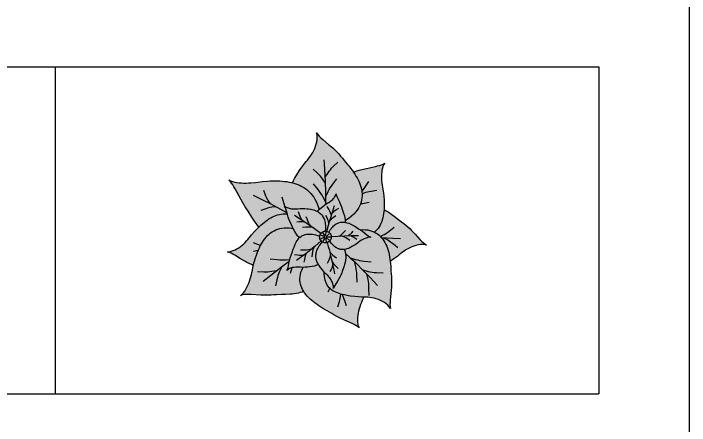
# Model space of a CAD drawing. Header units: millimetres. Extents: x 488786 to 747986, y 25193 to 95000.
# Drawn here: x 581671 to 585400, y 83624 to 85896 of the extents above; entities that cross this region are included whole.
import ezdxf

# ---------------------------------------------------------------- set-up
doc = ezdxf.new("R2010")
doc.units = ezdxf.units.MM
for name, color, linetype in [('10. ETC', 251, 'Continuous'), ('25. 255', 255, 'Continuous'), ('6. FUR1', 181, 'Continuous'), ('8. FUR-L', 74, 'Continuous')]:
    doc.layers.add(name, color=color, linetype=linetype)
doc.layers.add('7. FUR2', color=241, linetype='Continuous', lineweight=5)

# ---------------------------------------------------------------- blocks, each defined once
blk = doc.blocks.new('YUHIHA_Accessory_Plant_LeafBranch_B_Plan')
at = {"layer": '25. 255'}
blk.add_hatch(color=256, dxfattribs=at).paths.add_polyline_path([(-185, -372.5), (-185, -372.5), (-195.4, -375.4), (-195.4, -375.4), (-206.1, -377.8), (-206.2, -377.8), (-217.2, -379.9), (-217.2, -379.9), (-228.5, -381.7), (-228.5, -381.7), (-240.2, -383.1), (-240.2, -383.1), (-252, -384.2), (-252.1, -384.2), (-264.2, -385.1), (-264.2, -385.1), (-276.5, -385.8), (-276.5, -385.8), (-289.1, -386.3), (-289.1, -386.3), (-301.8, -386.7), (-314.7, -386.9), (-327.7, -387.1), (-327.7, -387.1), (-342.2, -388.1), (-342.3, -388.1), (-356.8, -388.9), (-356.8, -388.9), (-371.2, -389.2), (-371.2, -389.2), (-385.5, -389.3), (-385.5, -389.3), (-399.7, -389.1), (-399.7, -389.1), (-413.7, -388.6), (-413.7, -388.6), (-427.4, -388.1), (-441, -387.5), (-454.3, -386.9), (-454.3, -386.9), (-467.2, -386.3), (-467.2, -386.3), (-479.8, -386), (-479.8, -386), (-492, -386), (-492.1, -386), (-503.8, -386.5), (-503.9, -386.5), (-515, -387.8), (-515.1, -387.9), (-525.5, -390.6), (-525.5, -390.6), (-525.5, -390.6), (-516.9, -384.2), (-516.9, -384.2), (-516.8, -384.1), (-509.2, -376.1), (-509.1, -376), (-502.2, -366.9), (-502.2, -366.8), (-495.8, -356.9), (-495.8, -356.8), (-490, -346.3), (-490, -346.2), (-484.8, -335.2), (-484.7, -335.1), (-480, -323.7), (-480, -323.7), (-475.7, -312), (-475.6, -312), (-471.8, -300), (-471.8, -300), (-468.3, -288), (-468.2, -287.9), (-465.1, -275.8), (-465.1, -275.8), (-462.3, -263.6), (-462.3, -263.6), (-459.8, -251.5), (-459.8, -251.5), (-457.5, -239.4), (-457.5, -239.4), (-455.4, -227.4), (-455.4, -227.4), (-454.8, -225.2), (-464.8, -220.8), (-464.8, -220.8), (-477.4, -214.9), (-477.4, -214.9), (-489.7, -208.7), (-489.7, -208.7), (-501.7, -202.3), (-501.7, -202.3), (-513.3, -195.7), (-513.3, -195.7), (-524.6, -189), (-524.6, -189), (-535.6, -182.4), (-546.4, -175.8), (-546.4, -175.8), (-556.9, -169.5), (-556.9, -169.5), (-567.2, -163.5), (-567.2, -163.5), (-577.3, -158.1), (-577.4, -158.1), (-587.5, -153.4), (-587.5, -153.3), (-597.8, -150), (-597.8, -150), (-597.8, -150), (-587.1, -149.7), (-587, -149.7), (-587, -149.7), (-576.2, -147.5), (-576.2, -147.5), (-565.6, -144), (-565.5, -144), (-555.1, -139.5), (-555, -139.5), (-544.9, -134.2), (-544.9, -134.2), (-535, -128.1), (-535, -128.1), (-525.5, -121.5), (-525.5, -121.4), (-516.4, -114.3), (-516.4, -114.3), (-507.8, -106.7), (-507.7, -106.6), (-499.5, -98.7), (-499.5, -98.7), (-491.6, -90.4), (-491.6, -90.4), (-484.2, -81.9), (-484.2, -81.9), (-477.2, -73.3), (-477.2, -73.3), (-470.7, -64.6), (-470.7, -64.5), (-464.5, -55.8), (-464.5, -55.8), (-456.1, -46.5), (-456.1, -46.5), (-447.6, -37.5), (-447.6, -37.5), (-439.1, -28.6), (-439.1, -28.6), (-430.6, -19.9), (-430.6, -19.9), (-424.2, -13.8), (-426.1, -11.4), (-426.1, -11.4), (-433.5, -1.6), (-433.5, -1.6), (-440.8, 8.4), (-440.8, 8.4), (-448, 18.8), (-448, 18.8), (-455.1, 29.4), (-455.1, 29.4), (-462.1, 40.3), (-462.1, 40.3), (-469.2, 51.3), (-476.2, 62.5), (-483.2, 73.8), (-483.3, 73.9), (-491.6, 86), (-491.6, 86), (-499.6, 98.4), (-499.7, 98.4), (-507.4, 110.8), (-507.4, 110.8), (-514.9, 123.2), (-514.9, 123.2), (-522.1, 135.7), (-522.1, 135.7), (-529, 148.1), (-535.8, 160.5), (-542.5, 172.7), (-549, 184.6), (-549, 184.6), (-555.5, 196.4), (-555.5, 196.4), (-561.9, 207.8), (-562, 207.8), (-568.5, 218.7), (-568.5, 218.7), (-575.4, 229.1), (-575.4, 229.2), (-582.6, 238.8), (-582.6, 238.9), (-590.6, 247.3), (-590.6, 247.3), (-590.6, 247.3), (-580.4, 241.8), (-580.4, 241.7), (-569.2, 237.6), (-569.1, 237.6), (-557.3, 234.4), (-557.3, 234.4), (-545.1, 232.1), (-545, 232.1), (-532.5, 230.4), (-532.5, 230.4), (-519.8, 229.4), (-519.7, 229.4), (-506.9, 228.9), (-506.9, 228.9), (-493.9, 228.9), (-493.9, 228.9), (-480.9, 229.3), (-480.9, 229.3), (-467.9, 230.1), (-467.9, 230.1), (-455, 231.2), (-455, 231.2), (-442.1, 232.6), (-442.1, 232.6), (-429.3, 234.2), (-429.3, 234.2), (-416.7, 235.9), (-416.7, 236), (-404.1, 237.9), (-404.1, 237.9), (-390.2, 239.1), (-390.2, 239.1), (-376.3, 240), (-376.3, 240), (-362.5, 240.8), (-362.5, 240.8), (-348.8, 241.2), (-348.8, 241.2), (-335.2, 241.4), (-335.1, 241.4), (-321.6, 241.2), (-321.6, 241.2), (-308.3, 240.7), (-308.3, 240.7), (-295, 239.7), (-295, 239.7), (-282, 238.4), (-282, 238.4), (-269.1, 236.6), (-269.1, 236.6), (-256.5, 234.4), (-256.5, 234.4), (-244.1, 231.7), (-244.1, 231.7), (-238.8, 230.3), (-237.8, 232.6), (-237.8, 232.6), (-232.9, 242.9), (-232.9, 243), (-227.5, 253.4), (-227.5, 253.4), (-221.6, 263.9), (-221.6, 263.9), (-215.3, 274.4), (-215.3, 274.4), (-208.7, 285), (-208.7, 285), (-201.7, 295.6), (-201.7, 295.6), (-194.4, 306.3), (-194.4, 306.3), (-186.9, 317.1), (-186.9, 317.1), (-179.2, 327.9), (-171.3, 338.7), (-171.3, 338.7), (-163.2, 347.1), (-163.2, 347.1), (-155.3, 356), (-155.3, 356), (-147.7, 365.4), (-147.7, 365.5), (-140.4, 375.4), (-140.3, 375.4), (-133.4, 385.9), (-133.4, 385.9), (-127, 396.8), (-126.9, 396.8), (-121, 408.1), (-121, 408.2), (-115.8, 419.9), (-115.8, 419.9), (-111.2, 432), (-111.2, 432), (-107.5, 444.3), (-107.5, 444.4), (-104.6, 456.9), (-104.6, 456.9), (-102.9, 469.5), (-102.9, 469.5), (-102.3, 482), (-102.3, 482.1), (-103.3, 494.3), (-103.3, 494.3), (-103.3, 494.4), (-106.3, 506), (-106.3, 506), (-106.3, 506), (-99.3, 496.2), (-99.3, 496.1), (-90.8, 487), (-90.8, 486.9), (-81.4, 478.1), (-81.4, 478.1), (-71.4, 469.2), (-71.4, 469.2), (-60.9, 460.3), (-60.9, 460.3), (-50.1, 451.2), (-39.1, 441.9), (-39.1, 441.9), (-28, 432.3), (-28, 432.3), (-16.8, 422.3), (-16.8, 422.3), (-5.7, 411.9), (-5.7, 411.9), (5.3, 401), (5.3, 401), (16.1, 389.6), (16.1, 389.6), (26.6, 377.8), (26.6, 377.8), (36.7, 365.4), (36.7, 365.4), (46.4, 352.5), (46.4, 352.5), (55.6, 342.1), (55.6, 342.1), (64.6, 331.7), (64.6, 331.7), (73.3, 321.2), (73.3, 321.2), (81.8, 310.6), (81.8, 310.6), (89.8, 300), (89.8, 300), (97.5, 289.3), (97.5, 289.3), (97.6, 289.3), (103.4, 291.4), (103.4, 291.4), (116.6, 295.7), (116.6, 295.7), (129.8, 299.6), (129.9, 299.6), (143.1, 303.2), (143.1, 303.2), (156.2, 306.6), (156.2, 306.6), (169.3, 309.7), (169.3, 309.7), (182.1, 312.5), (194.7, 315.3), (207, 317.9), (207, 317.9), (219, 320.6), (219, 320.6), (230.6, 323.3), (230.6, 323.3), (241.6, 326.2), (241.7, 326.2), (252.1, 329.5), (252.1, 329.6), (261.7, 333.4), (261.8, 333.4), (261.8, 333.5), (270.2, 338.5), (270.2, 338.5), (270.2, 338.5), (264.7, 330.5), (264.6, 330.4), (264.6, 330.4), (260.5, 321), (260.5, 321), (257.4, 310.8), (257.4, 310.7), (255.1, 299.9), (255.1, 299.9), (253.6, 288.7), (253.6, 288.7), (252.7, 277.1), (252.7, 277.1), (252.3, 265.4), (252.3, 265.4), (252.5, 253.6), (252.5, 253.5), (253.2, 241.7), (253.2, 241.6), (254.2, 229.7), (254.2, 229.7), (255.7, 217.8), (255.7, 217.8), (257.4, 206.1), (257.4, 206), (259.4, 194.4), (259.4, 194.4), (261.6, 182.9), (261.6, 182.8), (263.9, 171.5), (263.9, 171.5), (265.1, 158.6), (265.1, 158.6), (266.1, 145.7), (266.1, 145.7), (266.8, 132.9), (266.8, 132.9), (267.2, 120.3), (267.2, 120.3), (267.3, 107.8), (267.3, 107.8), (267.1, 95.4), (267.1, 95.4), (266.5, 83.9), (268.7, 82.7), (268.7, 82.7), (279, 76.6), (279, 76.6), (289.3, 70.1), (289.3, 70.1), (299.5, 63.1), (299.5, 63.1), (309.7, 55.9), (309.8, 55.9), (319.9, 48.3), (319.9, 48.3), (330.1, 40.5), (330.1, 40.5), (340.2, 32.5), (340.2, 32.5), (350.3, 24.2), (350.4, 24.2), (362.8, 15.6), (362.8, 15.6), (374.7, 6.5), (374.8, 6.5), (386.3, -2.9), (386.3, -2.9), (397.4, -12.5), (397.4, -12.6), (408, -22.4), (408, -22.4), (418.2, -32.4), (418.3, -32.4), (428.1, -42.5), (428.1, -42.5), (437.6, -52.5), (437.6, -52.5), (446.9, -62.5), (455.8, -72.2), (455.8, -72.2), (464.7, -81.7), (464.7, -81.7), (473.4, -90.7), (473.4, -90.7), (482.2, -99.2), (482.2, -99.2), (491.1, -106.9), (491.2, -106.9), (500.7, -113.2), (500.7, -113.2), (500.7, -113.2), (489.7, -110.6), (489.6, -110.6), (489.6, -110.6), (478, -109.9), (478, -109.9), (466.2, -110.6), (466.1, -110.6), (454.3, -112.4), (454.2, -112.4), (442.5, -115.2), (442.4, -115.2), (430.9, -118.8), (430.8, -118.8), (419.5, -123.1), (419.4, -123.2), (408.4, -128.2), (408.4, -128.2), (397.6, -133.7), (397.6, -133.8), (387.3, -139.8), (387.2, -139.8), (377.3, -146.3), (377.3, -146.3), (367.8, -153.2), (367.8, -153.2), (358.7, -160.3), (358.7, -160.3), (350.1, -167.7), (350.1, -167.7), (341.9, -175.2), (341.9, -175.2), (331.4, -182.5), (321, -189.8), (321, -189.8), (310.5, -196.8), (310.5, -196.8), (300.7, -203.2), (300.8, -203.7), (300.8, -203.7), (302.1, -216.7), (302.1, -216.7), (303.2, -229.8), (303.2, -229.8), (303.9, -243.1), (303.9, -243.1), (304.5, -256.5), (304.5, -256.5), (306.3, -271.9), (306.3, -271.9), (307.5, -287.1), (307.5, -287.1), (308.1, -302.3), (308.1, -302.3), (308.1, -317.3), (308.1, -317.3), (307.7, -332.1), (307.7, -332.1), (306.9, -346.7), (306.9, -346.8), (305.8, -361.1), (305.8, -361.1), (304.5, -375.1), (303.1, -388.9), (301.7, -402.3), (301.7, -402.3), (300.4, -415.4), (300.4, -415.4), (299.4, -428.2), (299.4, -428.2), (299, -440.5), (299, -440.6), (299.4, -452.5), (299.4, -452.5), (301.3, -463.8), (301.3, -463.8), (301.3, -463.8), (295.4, -454.1), (295.3, -454.1), (295.3, -454), (287.4, -445.4), (287.4, -445.3), (278.4, -437.5), (278.3, -437.5), (268.4, -430.4), (268.4, -430.4), (257.8, -424.2), (257.8, -424.2), (246.7, -418.7), (246.6, -418.7), (235.2, -414), (235.2, -414), (223.5, -410.1), (223.4, -410.1), (211.6, -406.9), (211.6, -406.8), (199.7, -404.3), (199.7, -404.3), (187.8, -402.5), (187.8, -402.5), (176.1, -401.2), (176, -401.2), (164.5, -400.6), (164.4, -400.6), (155.4, -400.6), (151.2, -408.8), (151.2, -408.8), (146.1, -419.4), (146.1, -419.5), (141.3, -430.4), (141.3, -430.5), (136.8, -441.8), (136.8, -441.8), (132.6, -453.3), (132.6, -453.3), (129, -465.1), (128.9, -465.1), (125.8, -477.1), (125.8, -477.1), (123.2, -489.2), (123.2, -489.2), (121.2, -501.4), (121.2, -501.4), (120, -513.5), (120, -513.6), (119.5, -525.6), (119.5, -525.6), (120, -537.4), (120, -537.5), (121.5, -548.9), (121.5, -549), (124.2, -559.8), (124.3, -559.8), (124.3, -559.8), (128.8, -569.6), (128.8, -569.6), (128.8, -569.6), (120.8, -562.4), (120.7, -562.4), (120.7, -562.4), (111.2, -556.2), (111.2, -556.1), (100.8, -550.4), (100.8, -550.4), (89.8, -545), (89.8, -545), (78.2, -539.6), (78.2, -539.6), (66.3, -534.3), (66.3, -534.3), (54, -528.9), (41.5, -523.3), (28.8, -517.5), (28.8, -517.5), (16, -511.5), (16, -511.4), (3.1, -505.1), (3.1, -505.1), (-9.7, -498.3), (-9.7, -498.3), (-22.5, -491.1), (-22.5, -491.1), (-35.1, -483.5), (-35.1, -483.5), (-47.6, -475.5), (-47.6, -475.5), (-59.2, -468.9), (-59.2, -468.9), (-70.6, -462.2), (-70.6, -462.2), (-81.8, -455.4), (-81.8, -455.4), (-92.6, -448.4), (-92.7, -448.4), (-103.2, -441.2), (-103.2, -441.2), (-113.4, -433.9), (-113.4, -433.9), (-123.2, -426.4), (-123.3, -426.4), (-132.6, -418.6), (-132.7, -418.6), (-141.6, -410.7), (-141.6, -410.7), (-150, -402.6), (-150, -402.6), (-157.8, -394.2), (-157.8, -394.2), (-165.1, -385.6), (-165.1, -385.6), (-171.8, -376.8), (-171.8, -376.8), (-176.4, -369.7)])
at = {"layer": '6. FUR1'}
blk.add_lwpolyline([(-185, -372.5), (-195.4, -375.4), (-206.1, -377.8), (-217.2, -379.9), (-228.5, -381.7), (-240.2, -383.1), (-252, -384.2), (-276.5, -385.8), (-301.8, -386.7), (-327.7, -387.1), (-342.3, -388.1), (-356.8, -388.9), (-371.2, -389.2), (-385.5, -389.3), (-413.7, -388.6), (-467.2, -386.3), (-479.8, -386), (-492, -386), (-503.8, -386.5), (-515, -387.8), (-525.5, -390.6), (-516.8, -384.1), (-509.1, -376), (-502.2, -366.9), (-495.8, -356.8), (-490, -346.2), (-484.7, -335.1), (-480, -323.7), (-475.7, -312), (-471.8, -300), (-468.2, -287.9), (-465.1, -275.8), (-462.3, -263.6), (-459.8, -251.5), (-455.4, -227.4), (-454.8, -225.2), (-464.8, -220.8), (-477.4, -214.9), (-489.7, -208.7), (-501.7, -202.3), (-524.6, -189), (-556.9, -169.5), (-567.2, -163.5), (-577.3, -158.1), (-587.5, -153.4), (-597.8, -150), (-587, -149.7), (-576.2, -147.5), (-565.5, -144), (-555, -139.5), (-544.9, -134.2), (-535, -128.1), (-525.5, -121.4), (-516.4, -114.3), (-507.8, -106.7), (-499.5, -98.7), (-491.6, -90.4), (-484.2, -81.9), (-477.2, -73.3), (-470.7, -64.6), (-464.5, -55.8), (-447.6, -37.5), (-439.1, -28.6), (-424.2, -13.8), (-433.5, -1.6), (-448, 18.8), (-462.1, 40.3), (-483.2, 73.8), (-491.6, 86), (-499.7, 98.4), (-507.4, 110.8), (-522.1, 135.7), (-555.5, 196.4), (-561.9, 207.8), (-568.5, 218.7), (-575.4, 229.1), (-582.6, 238.8), (-590.6, 247.3), (-580.4, 241.7), (-569.1, 237.6), (-557.3, 234.4), (-545, 232.1), (-532.5, 230.4), (-519.7, 229.4), (-506.9, 228.9), (-493.9, 228.9), (-480.9, 229.3), (-467.9, 230.1), (-442.1, 232.6), (-429.3, 234.2), (-404.1, 237.9), (-376.3, 240), (-362.5, 240.8), (-335.2, 241.4), (-321.6, 241.2), (-308.3, 240.7), (-295, 239.7), (-282, 238.4), (-269.1, 236.6), (-256.5, 234.4), (-244.1, 231.7), (-238.8, 230.3), (-232.9, 243), (-227.5, 253.4), (-221.6, 263.9), (-215.3, 274.4), (-201.7, 295.6), (-186.9, 317.1), (-171.3, 338.7), (-163.2, 347.1), (-155.3, 356), (-147.7, 365.5), (-140.4, 375.4), (-133.4, 385.9), (-127, 396.8), (-121, 408.2), (-115.8, 419.9), (-111.2, 432), (-107.5, 444.4), (-104.6, 456.9), (-102.9, 469.5), (-102.3, 482.1), (-103.3, 494.3), (-106.3, 506), (-99.3, 496.1), (-90.8, 486.9), (-81.4, 478.1), (-71.4, 469.2), (-39.1, 441.9), (-16.8, 422.3), (-5.7, 411.9), (5.3, 401), (16.1, 389.6), (26.6, 377.8), (36.7, 365.4), (46.4, 352.5), (64.6, 331.7), (73.3, 321.2), (81.8, 310.6), (89.8, 300), (97.6, 289.3), (116.6, 295.7), (129.8, 299.6), (143.1, 303.2), (169.3, 309.7), (219, 320.6), (230.6, 323.3), (241.6, 326.2), (252.1, 329.5), (261.7, 333.4), (270.2, 338.5), (264.6, 330.4), (260.5, 321), (257.4, 310.7), (255.1, 299.9), (253.6, 288.7), (252.7, 277.1), (252.3, 265.4), (252.5, 253.5), (253.2, 241.7), (254.2, 229.7), (255.7, 217.8), (259.4, 194.4), (263.9, 171.5), (265.1, 158.6), (266.8, 132.9), (267.2, 120.3), (267.3, 107.8), (267.1, 95.4), (266.5, 83.9), (279, 76.6), (289.3, 70.1), (309.7, 55.9), (330.1, 40.5), (350.3, 24.2), (362.8, 15.6), (374.7, 6.5), (386.3, -2.9), (397.4, -12.6), (408, -22.4), (418.3, -32.4), (437.6, -52.5), (464.7, -81.7), (473.4, -90.7), (482.2, -99.2), (491.1, -106.9), (500.7, -113.2), (489.6, -110.6), (478, -109.9), (466.1, -110.6), (454.2, -112.4), (442.5, -115.2), (430.8, -118.8), (419.4, -123.2), (408.4, -128.2), (397.6, -133.7), (387.3, -139.8), (377.3, -146.3), (367.8, -153.2), (358.7, -160.3), (350.1, -167.7), (341.9, -175.2), (321, -189.8), (300.7, -203.2), (302.1, -216.7), (303.2, -229.8), (304.5, -256.5), (306.3, -271.9), (307.5, -287.1), (308.1, -302.3), (308.1, -317.3), (307.7, -332.1), (306.9, -346.7), (305.8, -361.1), (300.4, -415.4), (299.4, -428.2), (299, -440.5), (299.4, -452.5), (301.3, -463.8), (295.3, -454), (287.4, -445.3), (278.4, -437.5), (268.4, -430.4), (257.8, -424.2), (246.6, -418.7), (235.2, -414), (223.5, -410.1), (211.6, -406.9), (199.7, -404.3), (187.8, -402.5), (176.1, -401.2), (164.5, -400.6), (155.4, -400.6), (146.1, -419.4), (141.3, -430.4), (136.8, -441.8), (132.6, -453.3), (128.9, -465.1), (125.8, -477.1), (123.2, -489.2), (121.2, -501.4), (120, -513.5), (119.5, -525.6), (120, -537.5), (121.5, -548.9), (124.2, -559.8), (128.8, -569.6), (120.7, -562.4), (111.2, -556.1), (100.8, -550.4), (89.8, -545), (78.2, -539.6), (28.8, -517.5), (3.1, -505.1), (-9.7, -498.3), (-22.5, -491.1), (-35.1, -483.5), (-47.6, -475.5), (-70.6, -462.2), (-81.8, -455.4), (-92.6, -448.4), (-103.2, -441.2), (-113.4, -433.9), (-123.2, -426.4), (-132.6, -418.6), (-141.6, -410.7), (-150, -402.6), (-157.8, -394.2), (-165.1, -385.6), (-171.8, -376.8), (-176.4, -369.7)], close=True, dxfattribs=at)
at = {"layer": '8. FUR-L'}
for points in [[(-54.3, 113.5), (-55.2, 175.6), (-57.1, 239.4), (-60, 303.1), (-61.8, 335), (-63.3, 356.2)], [(-57.9, 260.6), (-42.2, 285.2), (-36, 294.1), (-29.8, 302.1), (-22.9, 310.2), (-14.3, 319.4), (10.6, 344.8)], [(-56.7, 228.7), (-72.6, 251.5), (-78.8, 259.7), (-85, 267.1), (-91.9, 274.5), (-100.3, 282.9), (-125, 306.1)], [(97.6, 289.2), (104.8, 278.6), (111.6, 267.8), (117.9, 257), (123.7, 246.1), (128.8, 235.2), (133.4, 224.2), (137.3, 213.2), (140.5, 202.2), (143, 191.1), (144.7, 180), (145.6, 168.9), (145.6, 157.8), (144.7, 146.6), (142.9, 135.5), (140.1, 124.3), (136.2, 113.2), (131.2, 102), (125.1, 90.9), (117.8, 79.9), (109.2, 68.9), (99.2, 57.9), (87.7, 47), (74.7, 36.1), (59.9, 25.4), (51.8, 20.3)], [(-238.8, 230.3), (-231.9, 228.4), (-220.1, 224.7), (-208.5, 220.3), (-197.2, 215.4), (-186.3, 209.8), (-175.8, 203.6), (-165.6, 196.8), (-155.9, 189.2), (-146.6, 180.9), (-137.8, 171.8), (-129.5, 162), (-121.7, 151.3), (-114.5, 139.8), (-108, 127.3), (-102.1, 113.9), (-96.9, 99.5), (-92.2, 82.4)], [(-54.4, 122.6), (-69.7, 151.8), (-75.8, 162.6), (-82, 172.2), (-89, 182.1), (-97.7, 193.3), (-123.3, 224.5)], [(-54.8, 154.4), (-41.3, 182.3), (-35.9, 192.6), (-30.4, 201.8), (-24.1, 211.2), (-16.3, 222), (6.8, 252)], [(144.5, 181.2), (160.9, 205), (182.5, 237.1)], [(-360.6, 114.2), (-372.3, 132.5), (-376.5, 139.5), (-380, 146.2), (-383.3, 153.5), (-386.9, 162.1), (-396.3, 187)], [(145.5, 170.2), (157.4, 174.8), (166.6, 178), (175.2, 180.5), (184.4, 182.7), (195.3, 184.8), (226.4, 190)], [(-269.6, 64.5), (-319.6, 92.4), (-360.6, 114.2), (-401.9, 135.3), (-454.1, 161)], [(-280, 100.7), (-282.9, 108.7), (-286.4, 119.6), (-295.6, 150.9)], [(-101, 72.2), (-96.6, 77.6), (-89.2, 85.5), (-81, 93.1), (-72, 100.5), (-62.6, 107.6), (-52.8, 114.5), (-43.5, 119.6), (-38.8, 122.3), (-29.7, 128.4), (-21, 135.3), (-16.9, 139), (-13, 142.9), (-9.3, 147.1), (-6, 151.3), (-3.1, 155.8), (-0.6, 160.3), (1.3, 165.1), (2.2, 169.9), (3.2, 165), (4.8, 160.2), (6.8, 155.2), (19.4, 128.6), (27.1, 110.9), (31.6, 98.4), (35.5, 85.4), (43.1, 63.6), (47.6, 47.8), (49.9, 37.5), (51.4, 27.6), (51.8, 22.7), (51.9, 17.9), (51.7, 12.2)], [(135.9, 112.6), (147.8, 115.7), (184.3, 124.1)], [(-329.9, 97.9), (-352.5, 95), (-360.9, 93.7), (-368.7, 92), (-376.8, 89.8), (-386.1, 86.9), (-412.5, 77.9)], [(-199.7, -72.3), (-206.9, -65.5), (-210.6, -61.4), (-217.4, -52.7), (-220.6, -48), (-226.6, -38.1), (-235, -21.9), (-240.3, -10.5), (-247.9, 7.4), (-254.5, 21), (-260, 34.7), (-262.5, 41.6), (-266.8, 55.2), (-276, 87.1), (-278, 92.8), (-280.2, 98.3), (-283, 103.4), (-278.7, 99.5), (-273.8, 96.4), (-268.5, 93.8), (-262.8, 91.6), (-256.9, 89.8), (-250.9, 88.4), (-244.9, 87.3), (-238.8, 86.6), (-226.4, 85.9), (-214.2, 86.2), (-208.3, 86.7), (-196.7, 88.1), (-189.9, 88.3), (-169.9, 88.1), (-156.9, 87.3), (-150.6, 86.6), (-138.2, 84.8), (-132.2, 83.6), (-120.5, 80.5), (-109.5, 76.4), (-104.3, 74), (-99.3, 71.2), (-94.4, 68.2), (-89.8, 64.9), (-85.4, 61.2), (-81.3, 57.2), (-77.4, 52.9), (-73.8, 48.2), (-70.4, 43.1), (-67.4, 37.5), (-64.7, 31.6), (-62.4, 25.3), (-60.4, 18.4), (-58.8, 11), (-57.7, 3.1), (-57, -5.3), (-56.9, -14.5), (-57.4, -24.4), (-58.9, -36.7)], [(-49.1, -37.6), (-40, -3.6), (-29.7, 32.5), (-18.8, 68.6), (-7.2, 104.5)], [(-24.3, 50.6), (-28.8, 64.3), (-32.5, 74), (-37.8, 84.3), (-46.5, 99.6)], [(-20.1, 64.1), (-11.2, 72.5), (-4.3, 78.1), (3.8, 83.5), (16.7, 91.3)], [(266.5, 83.9), (265.5, 71.4), (264, 59.8), (262.1, 48.4), (259.7, 37.3), (256.8, 26.6), (253.4, 16.2), (249.4, 6.2), (244.8, -3.3), (239.6, -12.4), (233.7, -21.1), (227.2, -29.2), (220.1, -36.8), (214.2, -42)], [(-424.2, -13.8), (-413.2, -3.5), (-404.4, 4.2), (-395.5, 11.6), (-386.5, 18.5), (-377.5, 25.1), (-368.3, 31.1), (-359, 36.7), (-349.6, 41.7), (-340, 46.1), (-330.4, 50), (-320.6, 53.2), (-310.6, 55.8), (-300.6, 57.7), (-290.4, 58.9), (-280, 59.2), (-267.8, 58.6)], [(-82.3, -49.2), (-118, -22.9), (-153.7, 2.4), (-190.1, 26.9), (-226.9, 50.8)], [(-185.5, 23.9), (-192.2, 35.5), (-196.6, 44.1), (-200.4, 54.1), (-205.6, 69.7)], [(-140.2, -7), (-147.7, 5.8), (-152.5, 15.3), (-156.7, 26.3), (-162.4, 43.4)], [(-37.5, 5.4), (-40.6, 18), (-43.3, 26.9), (-47.3, 36.4), (-54.1, 50.6)], [(-33.6, 19), (-25.6, 28.4), (-19.4, 34.9), (-11.9, 41.3), (0.1, 50.6)], [(-171.8, 14.7), (-183.5, 15.7), (-192, 15.8), (-201.2, 15.1), (-215.5, 13.3)], [(-37.6, -43.1), (-34.3, -36.6), (-30, -29.3), (-25.6, -22.7), (-21.1, -16.9), (-16.6, -11.7), (-12, -7), (-7.3, -3), (-2.5, 0.6), (2.2, 3.6), (7, 6.2), (11.8, 8.3), (16.7, 10.1), (21.6, 11.4), (26.5, 12.4), (31.5, 13), (36.4, 13.3), (41.4, 13.2), (46.4, 12.9), (56.3, 11.3), (61.3, 10.1), (71.3, 7), (76.3, 5.1), (86.2, 0.7), (101.1, -7.2), (111, -13.2), (126.2, -22.9), (136.8, -29.9), (146.9, -37.3), (170.6, -55.9), (179.6, -62.6), (184.1, -65.7), (188.6, -68.3), (193.4, -70.4), (188.2, -69.9), (183, -70.3), (177.8, -71.2), (172.5, -72.5), (167.4, -74.2), (157.2, -78.4), (152.2, -80.8), (142.6, -86.3), (133.4, -92.3), (120.7, -101.9), (106.7, -111.3), (92.8, -120), (83.6, -125.1), (74.5, -129.5), (69.9, -131.4), (60.8, -134.6), (51.6, -136.8), (42.5, -137.9), (37.9, -138.1), (33.3, -137.9), (28.7, -137.3), (24, -136.4), (19.4, -135.2), (14.7, -133.6), (9.9, -131.5), (5.2, -129), (0.4, -126), (-4.5, -122.6), (-9.4, -118.6), (-14.4, -114.1), (-19.4, -108.9), (-24.5, -103), (-29.7, -96.4), (-33.8, -90.5)], [(-454.8, -225.1), (-448.2, -201.5), (-444.4, -188.8), (-436, -163.9), (-431.5, -151.9), (-426.6, -140.2), (-421.5, -128.8), (-416.1, -117.8), (-410.3, -107.2), (-404.2, -96.9), (-397.7, -87.2), (-390.8, -77.9), (-383.5, -69.2), (-375.8, -61), (-367.7, -53.3), (-359.1, -46.4), (-350, -40), (-340.4, -34.4), (-330.3, -29.4), (-319.7, -25.3), (-308.6, -22), (-296.8, -19.5), (-284.5, -18), (-271.6, -17.4), (-257.9, -17.8), (-243.7, -19.3), (-235.6, -20.8)], [(-126.8, -16.5), (-142, -14.7), (-152.9, -14.1), (-164.9, -14.7), (-183.4, -16.3)], [(20.4, -63.2), (30.1, -55.8), (36.8, -50.1), (43.5, -43.1), (53.3, -31.9)], [(68.1, -61.4), (76.5, -55.6), (82.3, -51.2), (88.2, -45.6), (96.8, -36.7)], [(134.9, -28.6), (150.3, -27.9), (163.9, -28.3), (176.7, -29.8), (188.6, -32.3), (199.9, -35.7), (210.4, -40), (220.2, -45), (229.4, -50.9), (237.9, -57.4), (245.8, -64.7), (253.1, -72.5), (259.8, -81), (265.9, -90), (271.5, -99.6), (276.6, -109.6), (281.1, -120.1), (285.2, -131), (288.8, -142.4), (292, -154), (294.8, -166), (297.1, -178.3), (299.1, -190.9), (300.7, -203.1)], [(246.3, -65.1), (258.6, -59.1), (268.1, -54.1), (276.6, -49.1), (285.3, -43.3), (295.2, -36.1), (322.9, -14.8)], [(-95.5, -220.2), (-100.7, -222.6), (-106.2, -224.9), (-117.9, -228.7), (-130.1, -231.6), (-142.9, -233.7), (-156, -235), (-169.5, -235.8), (-183.2, -236.1), (-195, -234.9), (-207.2, -234.5), (-219.5, -234.8), (-231.9, -236.2), (-237.9, -237.4), (-243.9, -238.9), (-249.7, -240.8), (-255.2, -243), (-260.4, -245.7), (-265.2, -248.9), (-269.3, -252.8), (-266.8, -247.7), (-265, -242.2), (-263.4, -236.4), (-256.3, -204), (-252.9, -190.2), (-250.9, -183.1), (-246.2, -169), (-240.5, -154.8), (-234.4, -136.4), (-230.1, -124.7), (-223.2, -108), (-218.1, -97.8), (-212.5, -88.3), (-209.5, -83.9), (-203, -75.8), (-199.5, -72.1), (-195.7, -68.7), (-191.7, -65.5), (-187.5, -62.7), (-183, -60.2), (-178.3, -58), (-173.2, -56.1), (-167.9, -54.5), (-162.2, -53.4), (-156.2, -52.6), (-149.7, -52.2), (-142.9, -52.2), (-135.6, -52.7), (-127.8, -53.7), (-119.5, -55.2), (-110.6, -57.3), (-101, -60.1), (-88.5, -64.5)], [(-60.9, -67.1), (-82.9, -59.1)], [(-60.9, -70), (-82.9, -78)], [(-59, -64.9), (-70.7, -44.6)], [(-59, -72.2), (-70.7, -92.5)], [(-56.1, -64.4), (-52.1, -41.3)], [(-56.1, -72.8), (-52.1, -95.8)], [(-53.6, -65.8), (-35.7, -50.8)], [(-53.6, -71.3), (-35.7, -86.3)], [(-52.6, -68.5), (-29.2, -68.5)], [(-25.1, -66), (10.8, -63.7), (49, -62), (87.2, -61), (125.5, -60.8)], [(34.7, -62.5), (46.7, -67.3), (55.1, -71.3), (63.9, -76.7), (77.1, -85.4)], [(82.5, -61), (92.1, -65.3), (98.9, -68.7), (106, -73.3), (116.5, -80.8)], [(252.7, -72.1), (315.2, -74.2), (356.4, -76)], [(263.7, -72.4), (286.7, -84.6), (295.1, -89.5), (302.6, -94.4), (310.3, -100), (319.1, -106.9), (343.4, -127.2)], [(-415.2, -116.3), (-425.3, -112.2), (-452.9, -100)], [(-80.3, -90.2), (-96.8, -104.8), (-113.1, -119), (-129.8, -132.9), (-146.6, -146.5), (-163.7, -159.9), (-181, -173.1), (-216.3, -198.7)], [(47.1, -137.5), (49.5, -143.5), (51.3, -149), (52.8, -154.7), (53.9, -160.4), (54.6, -166.2), (55, -172), (55.2, -178), (55, -184), (53.8, -196.1), (51.7, -208.4), (48.7, -220.7), (46.9, -227), (42.8, -239.4), (35.7, -258.1), (33.2, -265.5), (27.5, -279.6), (24.3, -286.5), (17.3, -299.6), (10, -312.1), (-4.6, -335.7), (-7.9, -341.5), (-10.9, -347.4), (-13.2, -353.4), (-12.6, -347), (-13, -340.5), (-13.9, -334.1), (-15.5, -327.8), (-17.5, -321.6), (-19.9, -315.6), (-22.6, -309.9), (-25.7, -304.3), (-29.1, -299), (-32.6, -294), (-36.4, -289.3), (-44.3, -280.7), (-52.6, -273.2), (-61.2, -263.8), (-73.6, -249.9), (-84.8, -236.1), (-91.4, -226.7), (-94.4, -222.1), (-99.7, -212.6), (-104.1, -202.9), (-105.8, -198), (-107.3, -193), (-108.4, -188), (-109.2, -182.9), (-109.7, -177.7), (-109.8, -172.3), (-109.5, -166.9), (-108.9, -161.4), (-107.8, -155.7), (-106.2, -149.9), (-104.2, -144), (-101.7, -137.8), (-98.6, -131.5), (-95, -125), (-90.7, -118.2), (-85.8, -111.2), (-80, -103.9), (-73.1, -96.1)], [(-47.4, -99), (-41.1, -120.7), (-35.3, -141.9), (-29.9, -163.2), (-24.7, -184.5), (-19.9, -206), (-15.4, -227.6), (-11.3, -249.3), (-7.6, -271.1)], [(-427.5, -142.3), (-454.6, -148.1)], [(-133.9, -136.3), (-149.9, -139.7), (-161.6, -141.4), (-174.6, -142.1), (-194.6, -142.1)], [(-121.4, -126), (-125.7, -139.6), (-128.3, -149.5), (-129.9, -160.7), (-131.7, -178)], [(-176.7, -169.8), (-190.2, -170.5), (-200.1, -170.4), (-210.8, -169.2), (-227.2, -166.6)], [(-163.7, -159.9), (-168.2, -172.4), (-170.9, -181.6), (-172.9, -192), (-175.2, -208.1)], [(-28.5, -168.5), (-32.3, -181.5), (-35.5, -190.7), (-40.1, -200.4), (-47.8, -215.1)], [(-32.5, -152.5), (-23.5, -162.1), (-16.6, -168.6), (-8.3, -174.9), (4.9, -184.1)], [(53.8, -159.8), (79.6, -183), (100.9, -202.8), (122, -222.9), (142.8, -243.4), (170.1, -271.3), (190.3, -292.5), (210.2, -314.2), (229.7, -336.2)], [(79.6, -183), (109.7, -192.3), (121, -195.3), (131.7, -197.6), (143.1, -199.4), (156.5, -201.1), (194.8, -204.7)], [(-256.3, -204.1), (-291.4, -229.8), (-325, -255.2), (-358.4, -281), (-399.9, -313.8)], [(-253.8, -193.8), (-272.9, -195.6), (-285.1, -196.3), (-296.5, -196.3), (-308.4, -195.8), (-322.4, -194.6), (-362.1, -190.2)], [(-16.5, -222.2), (-19.6, -232.6), (-22.2, -239.9), (-26, -247.6), (-32.2, -259.3)], [(-19.9, -206), (-12, -216.7), (-5.8, -224), (1.7, -231.4), (13.9, -242.2)], [(100.9, -202.8), (108.6, -232.9), (111, -244.2), (112.8, -254.8), (114, -266.1), (115, -279.4), (116.7, -317.2)], [(-325, -255.2), (-353.3, -259.8), (-363.9, -261.1), (-373.8, -261.9), (-384.2, -262.1), (-396.5, -261.9), (-431.4, -260.4)], [(-299.8, -236.2), (-311.4, -262.5), (-315.4, -272.4), (-318.7, -281.9), (-321.6, -292), (-324.5, -304), (-331.8, -338.4)], [(-241.9, -238.4), (-250.6, -270.6)], [(-176.5, -369.6), (-183, -358.4), (-187.6, -348.9), (-191.3, -339), (-194.3, -329), (-196.3, -318.6), (-197.5, -308), (-197.6, -297.2), (-196.8, -286.1), (-194.9, -274.6), (-191.8, -262.9), (-187.6, -250.9), (-182.1, -238.7), (-180.7, -236.1)], [(149.7, -250.3), (178.8, -258.1), (189.8, -260.6), (200.2, -262.5), (211.1, -263.8), (224, -264.9), (260.9, -266.9)], [(155.3, -400.6), (142, -401), (105, -397.2), (81.4, -394.2), (70, -392.5), (48.2, -388.5), (37.8, -386.1), (27.8, -383.5), (18.2, -380.5), (9, -377.2), (0.3, -373.6), (-8, -369.4), (-15.8, -364.9), (-23.1, -359.9), (-29.8, -354.3), (-36.1, -348.1), (-41.7, -341.4), (-46.8, -334.1), (-51.2, -326), (-55, -317.2), (-58.2, -307.6), (-60.7, -297.2), (-62.4, -285.9), (-63.5, -273.6), (-63.7, -261.1)], [(170.1, -271.3), (176.8, -302.9), (178.9, -314.8), (180.2, -326), (181.1, -337.8), (181.5, -351.7), (181.6, -391.2)], [(-32.9, -351.3), (-43.9, -372.6)], [(26.1, -383), (24.5, -397.5), (23, -406.1), (21, -415.1), (18.1, -425.5), (9.4, -454.9)], [(35.6, -385.6), (47.6, -418.6), (58, -446.2)]]:
    blk.add_lwpolyline(points, dxfattribs=at)
blk.add_lwpolyline([(-24.9, -68.5), (-25.4, -74.1), (-26, -76.8), (-27.9, -82), (-30.7, -86.9), (-34.3, -91.1), (-38.6, -94.7), (-40.9, -96.2), (-46, -98.6), (-51.3, -100), (-56.9, -100.5), (-62.4, -100), (-65.2, -99.4), (-70.4, -97.5), (-75.2, -94.7), (-79.5, -91.1), (-83.1, -86.9), (-84.6, -84.5), (-86.9, -79.5), (-88.3, -74.1), (-88.8, -68.5), (-88.3, -63), (-87.8, -60.3), (-85.8, -55), (-83.1, -50.2), (-79.5, -46), (-75.2, -42.4), (-70.4, -39.6), (-67.8, -38.5), (-62.4, -37.1), (-56.9, -36.6), (-51.3, -37.1), (-48.6, -37.7), (-43.4, -39.6), (-38.6, -42.4), (-34.3, -46), (-30.7, -50.2), (-27.9, -55), (-26, -60.3), (-25.4, -63)], close=True, dxfattribs=at)

msp = doc.modelspace()

# ---------------------------------------------------------------- linework, layer by layer
at = {"layer": '10. ETC'}
for p, q in [((585400, 70628.1), (585400, 95000)), ((575900, 85601.9), (584900, 85601.9)), ((581900, 85601.9), (581900, 83799.1)), ((584900, 85601.9), (584900, 83799.1)), ((575900, 83799.1), (584900, 83799.1))]:
    msp.add_line(p, q, dxfattribs=at)

# ---------------------------------------------------------------- block references
at = {"layer": '7. FUR2'}
msp.add_blockref('YUHIHA_Accessory_Plant_LeafBranch_B_Plan', (583448.6, 84732.3), dxfattribs=at)

doc.saveas('drawing.dxf')
